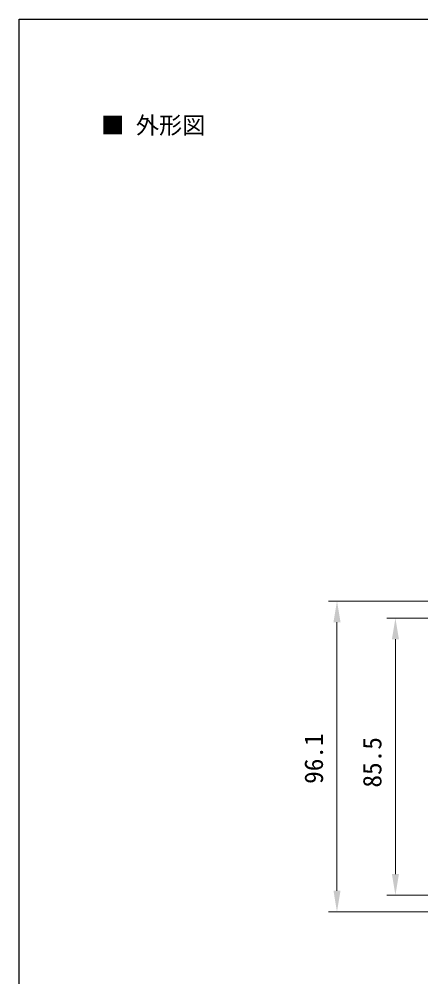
# Model space of a CAD drawing. Units: millimetres on the paper. Extents: x -142 to 142, y -95 to 95.
# Drawn here: x -141.8 to -94.2, y -18.7 to 94.8 of the extents above; entities that cross this region are included whole.
import ezdxf
from ezdxf.enums import TextEntityAlignment as Align

# ---------------------------------------------------------------- set-up
doc = ezdxf.new("R2010")
doc.units = ezdxf.units.MM
for name, color, linetype in [('0-0_0', 7, 'Continuous'), ('0-2_枠', 7, 'Continuous'), ('0-4_レイヤー_1_0', 7, 'Continuous')]:
    doc.layers.add(name, color=color, linetype=linetype)
doc.layers.add('0-3_AM_5', color=7, linetype='Continuous', lineweight=18)
doc.styles.add('ＭＳ ゴシック', font='')
doc.styles.get('ＭＳ ゴシック').set_extended_font_data('MS Gothic')

# ---------------------------------------------------------------- blocks, each defined once
blk = doc.blocks.new('U14')
at = {"layer": '0-3_AM_5', "style": 'ＭＳ ゴシック'}
blk.add_text('85.5', height=2.199, rotation=90, dxfattribs=at).set_placement((130.713, 158.097), align=Align.BOTTOM_LEFT)
blk = doc.blocks.new('U17')
at = {"layer": '0-3_AM_5', "style": 'ＭＳ ゴシック'}
blk.add_text('96.1', height=2.199, rotation=90, dxfattribs=at).set_placement((123.785, 158.54), align=Align.BOTTOM_LEFT)

msp = doc.modelspace()

# ---------------------------------------------------------------- linework, layer by layer
at = {"layer": '0-2_枠'}
msp.add_lwpolyline([(-141.803, 94.842), (141.803, 94.842), (141.803, -94.842), (-141.803, -94.842)], close=True, dxfattribs=at)
at = {"layer": '0-3_AM_5', "color": 3}
for p, q in [((-82.293, 25.857), (-105.119, 25.857)), ((-104.119, -8.476), (-104.119, 23.357)), ((-80.534, 23.827), (-98.19, 23.827)), ((-97.19, -6.505), (-97.19, 21.327)), ((-80.264, -9.005), (-98.19, -9.005)), ((-82.365, -10.976), (-105.119, -10.976))]:
    msp.add_line(p, q, dxfattribs=at)
at = {"layer": '0-3_AM_5'}
for points in [[(-104.535, 23.357), (-103.702, 23.357), (-104.119, 25.857)], [(-97.607, 21.327), (-96.774, 21.327), (-97.19, 23.827)], [(-97.607, -6.505), (-96.774, -6.505), (-97.19, -9.005)], [(-104.535, -8.476), (-103.702, -8.476), (-104.119, -10.976)]]:
    msp.add_solid(points, dxfattribs=at)

# ---------------------------------------------------------------- block references
at = {"layer": '0-0_0'}
for name in ['U17', 'U14']:
    msp.add_blockref(name, (-228.904, -154.348), dxfattribs=at)

# ---------------------------------------------------------------- texts
at = {"layer": '0-4_レイヤー_1_0', "style": 'ＭＳ ゴシック'}
msp.add_text('■ 外形図', height=2.012, dxfattribs=at).set_placement((-132.08, 80.652), align=Align.BOTTOM_LEFT)

doc.saveas('drawing.dxf')
